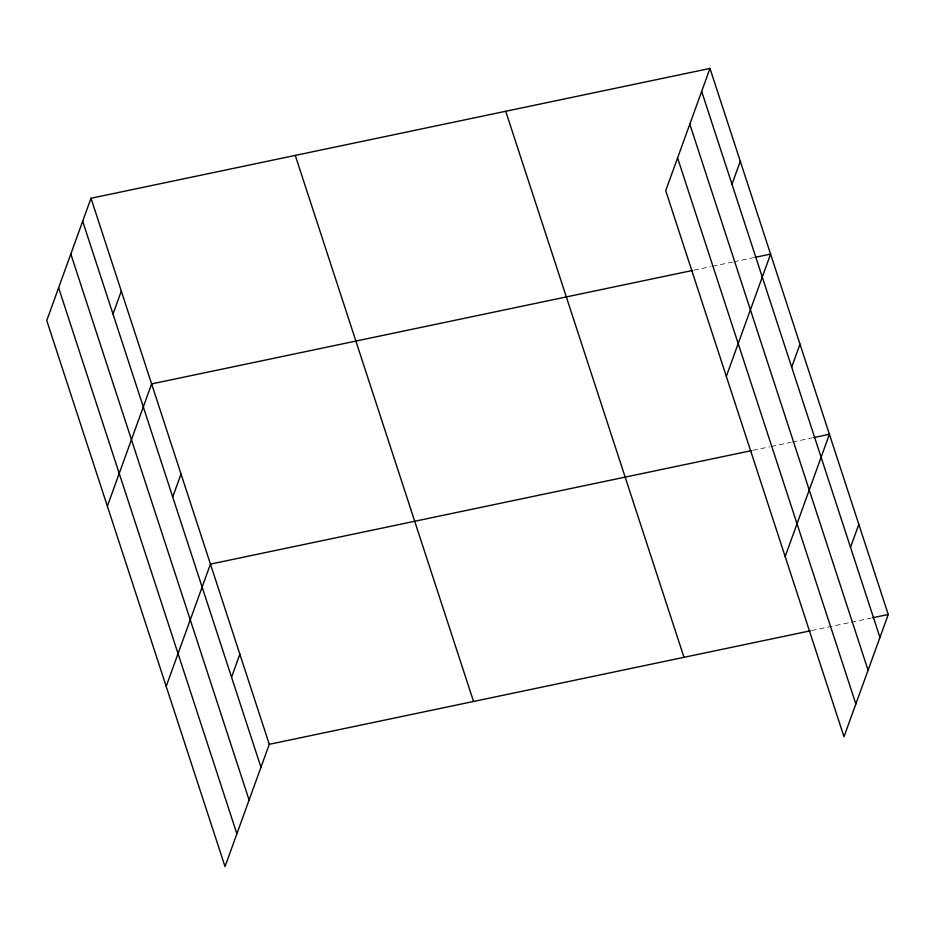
<?xml version="1.0" encoding="UTF-8"?>
<svg xmlns="http://www.w3.org/2000/svg" width="935" height="935" viewBox="0 0 935 935"><rect width="100%" height="100%" fill="white"/><g stroke="black" fill="none" stroke-linecap="round" stroke-linejoin="round"><path stroke-width="0.7" stroke-dasharray="4.67 3.51" d="M693.992 270.157L711.021 266.58M712.435 266.288L732.292 262.116M733.718 261.823L753.575 257.663M752.827 450.354L769.844 446.778M771.258 446.486L791.127 442.313M792.541 442.021L812.398 437.849M811.65 630.541L849.95 622.511M851.364 622.219L871.233 618.047"/><path stroke-width="1.4" d="M91.011 198.255L46.75 320.518L225.019 866.57L269.28 744.307L91.011 198.255L709.981 68.43L888.25 614.482L843.989 736.745L665.72 190.693L709.981 68.43M112.995 314.055L121.316 291.089M107.361 506.174L151.622 383.911L692.578 270.449M172.718 496.988L181.039 474.01M166.185 686.372L210.445 564.109L751.401 450.647M231.553 677.174L239.863 654.208M731.976 184.23L740.286 161.264M726.331 376.349L770.592 254.086L754.989 257.359M791.688 367.163L800.009 344.185M785.166 556.547L829.427 434.284L813.812 437.557M850.523 547.349L858.833 524.383M269.28 744.307L810.236 630.844M872.647 617.754L888.25 614.482M701.671 91.408L879.94 637.448M689.808 124.168L868.077 670.22M677.583 157.933L855.852 703.973M505.718 111.277L683.988 657.317M295.273 155.42L473.542 701.46M82.689 221.233L260.959 767.273M70.826 253.993L249.096 800.044M58.613 287.758L236.882 833.798"/></g></svg>
